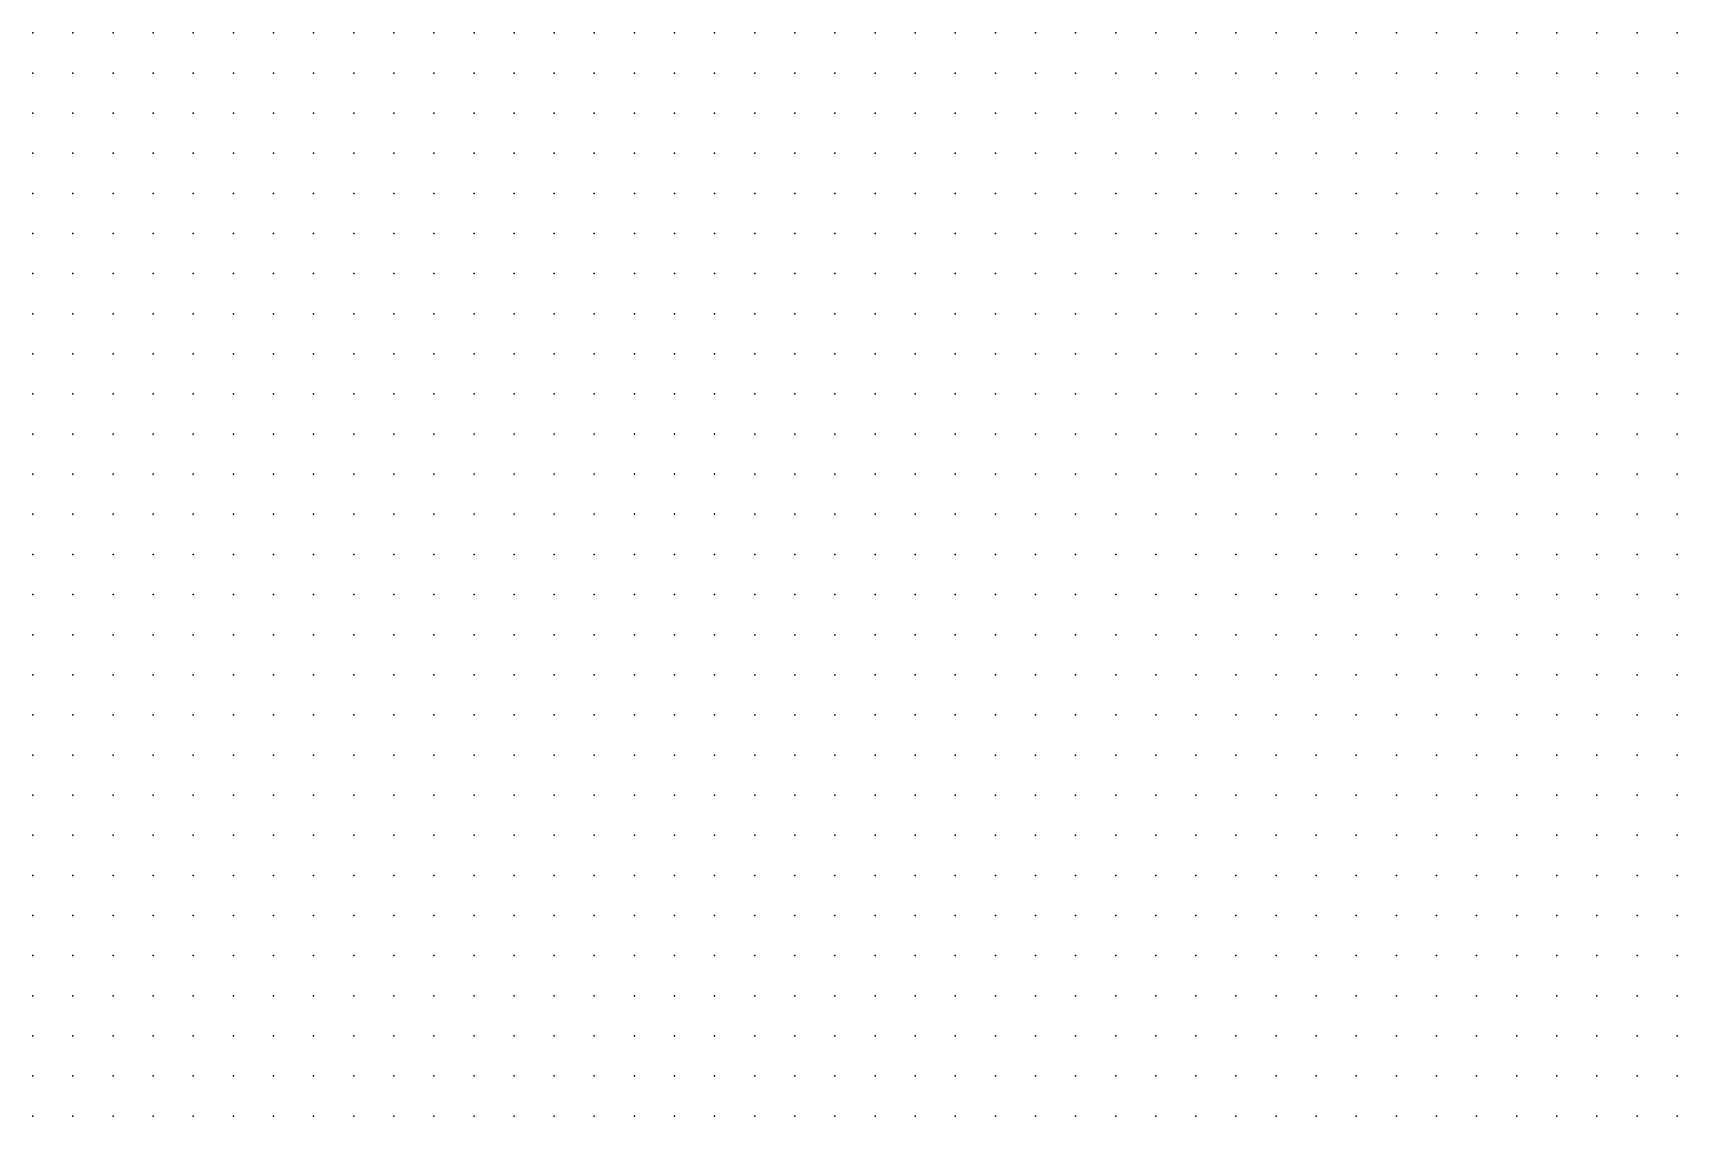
# Model space of a CAD drawing. Extents: x 1742705 to 1743120, y 4677765 to 4678040.
# Drawn here: x 1742915 to 1743120, y 4677905 to 4678040 of the extents above; entities that cross this region are included whole.
import ezdxf

# ---------------------------------------------------------------- set-up
doc = ezdxf.new("R2010")
doc.units = 0
doc.layers.add('010100', color=7, linetype='CONTINUOUS')

msp = doc.modelspace()

# ---------------------------------------------------------------- linework, layer by layer
at = {"layer": '010100', "color": 2}
for p in [(1742915, 4678040, 120.68), (1742920, 4678040, 120.61), (1742925, 4678040, 120.11), (1742930, 4678040, 120), (1742935, 4678040, 119.13), (1742940, 4678040, 118.02), (1742945, 4678040, 116.72), (1742950, 4678040, 115.33), (1742955, 4678040, 113.75), (1742960, 4678040, 112.11), (1742965, 4678040, 110.53), (1742970, 4678040, 109.01), (1742975, 4678040, 107.4), (1742980, 4678040, 105.8), (1742985, 4678040, 104.5), (1742990, 4678040, 103.38), (1742995, 4678040, 102.28), (1743000, 4678040, 101.41), (1743005, 4678040, 100.58), (1743010, 4678040, 100.25), (1743015, 4678040, 100.1), (1743020, 4678040, 99.84), (1743025, 4678040, 99.5), (1743030, 4678040, 99.16), (1743035, 4678040, 98.85), (1743040, 4678040, 98.58), (1743045, 4678040, 98.18), (1743050, 4678040, 98.03), (1743055, 4678040, 98.1), (1743060, 4678040, 97.79), (1743065, 4678040, 97.14), (1743070, 4678040, 96.29), (1743075, 4678040, 95.05), (1743080, 4678040, 93.78), (1743085, 4678040, 92.15), (1743090, 4678040, 90.11), (1743095, 4678040, 87.35), (1743100, 4678040, 84.64), (1743105, 4678040, 82.78), (1743110, 4678040, 80.69), (1743115, 4678040, 78.61), (1743120, 4678040, 76.18), (1742915, 4678035, 121.44), (1742920, 4678035, 121.36), (1742925, 4678035, 120.79), (1742930, 4678035, 120.19), (1742935, 4678035, 119.68), (1742940, 4678035, 118.32), (1742945, 4678035, 116.82), (1742950, 4678035, 115.32), (1742955, 4678035, 113.82), (1742960, 4678035, 112.31), (1742965, 4678035, 110.8), (1742970, 4678035, 109.23), (1742975, 4678035, 107.59), (1742980, 4678035, 106.12), (1742985, 4678035, 105), (1742990, 4678035, 104.05), (1742995, 4678035, 103.23), (1743000, 4678035, 102.39), (1743005, 4678035, 101.7), (1743010, 4678035, 101.47), (1743015, 4678035, 101.34), (1743020, 4678035, 101.24), (1743025, 4678035, 101.22), (1743030, 4678035, 101.15), (1743035, 4678035, 101), (1743040, 4678035, 100.88), (1743045, 4678035, 100.67), (1743050, 4678035, 100.56), (1743055, 4678035, 100.63), (1743060, 4678035, 100.41), (1743065, 4678035, 99.67), (1743070, 4678035, 98.37), (1743075, 4678035, 97.01), (1743080, 4678035, 95.43), (1743085, 4678035, 93.51), (1743090, 4678035, 91.26), (1743095, 4678035, 88.64), (1743100, 4678035, 86.03), (1743105, 4678035, 84), (1743110, 4678035, 82.5), (1743115, 4678035, 80.34), (1743120, 4678035, 77.5), (1742915, 4678030, 122.2), (1742920, 4678030, 122.05), (1742925, 4678030, 121.46), (1742930, 4678030, 120.86), (1742935, 4678030, 120.1), (1742940, 4678030, 118.58), (1742945, 4678030, 117.01), (1742950, 4678030, 115.43), (1742955, 4678030, 113.9), (1742960, 4678030, 112.39), (1742965, 4678030, 110.89), (1742970, 4678030, 109.36), (1742975, 4678030, 107.97), (1742980, 4678030, 106.72), (1742985, 4678030, 105.75), (1742990, 4678030, 105.05), (1742995, 4678030, 104.22), (1743000, 4678030, 103.43), (1743005, 4678030, 102.9), (1743010, 4678030, 102.67), (1743015, 4678030, 102.59), (1743020, 4678030, 102.54), (1743025, 4678030, 102.57), (1743030, 4678030, 102.72), (1743035, 4678030, 102.57), (1743040, 4678030, 102.5), (1743045, 4678030, 102.54), (1743050, 4678030, 102.61), (1743055, 4678030, 102.65), (1743060, 4678030, 102.33), (1743065, 4678030, 101.47), (1743070, 4678030, 100.28), (1743075, 4678030, 98.71), (1743080, 4678030, 96.91), (1743085, 4678030, 95.05), (1743090, 4678030, 92.62), (1743095, 4678030, 90.24), (1743100, 4678030, 88.12), (1743105, 4678030, 86.09), (1743110, 4678030, 84.81), (1743115, 4678030, 82.63), (1743120, 4678030, 79.82), (1742915, 4678025, 122.96), (1742920, 4678025, 122.73), (1742925, 4678025, 122.13), (1742930, 4678025, 121.5), (1742935, 4678025, 120.29), (1742940, 4678025, 118.72), (1742945, 4678025, 117.11), (1742950, 4678025, 115.51), (1742955, 4678025, 113.99), (1742960, 4678025, 112.55), (1742965, 4678025, 111.11), (1742970, 4678025, 109.68), (1742975, 4678025, 108.46), (1742980, 4678025, 107.34), (1742985, 4678025, 106.57), (1742990, 4678025, 105.84), (1742995, 4678025, 105.17), (1743000, 4678025, 104.55), (1743005, 4678025, 104.13), (1743010, 4678025, 103.89), (1743015, 4678025, 103.84), (1743020, 4678025, 103.85), (1743025, 4678025, 103.92), (1743030, 4678025, 104.22), (1743035, 4678025, 104.14), (1743040, 4678025, 104.12), (1743045, 4678025, 104.4), (1743050, 4678025, 104.66), (1743055, 4678025, 104.65), (1743060, 4678025, 104.18), (1743065, 4678025, 103.15), (1743070, 4678025, 101.78), (1743075, 4678025, 100.19), (1743080, 4678025, 98.31), (1743085, 4678025, 96.37), (1743090, 4678025, 94.16), (1743095, 4678025, 91.99), (1743100, 4678025, 90.27), (1743105, 4678025, 88.28), (1743110, 4678025, 86.58), (1743115, 4678025, 84.85), (1743120, 4678025, 81.56), (1742915, 4678020, 123.72), (1742920, 4678020, 123.4), (1742925, 4678020, 122.9), (1742930, 4678020, 121.82), (1742935, 4678020, 120.34), (1742940, 4678020, 118.68), (1742945, 4678020, 117.02), (1742950, 4678020, 115.35), (1742955, 4678020, 113.95), (1742960, 4678020, 112.62), (1742965, 4678020, 111.28), (1742970, 4678020, 110), (1742975, 4678020, 108.93), (1742980, 4678020, 108.09), (1742985, 4678020, 107.31), (1742990, 4678020, 106.62), (1742995, 4678020, 106), (1743000, 4678020, 105.59), (1743005, 4678020, 105.28), (1743010, 4678020, 105.04), (1743015, 4678020, 105.08), (1743020, 4678020, 105.12), (1743025, 4678020, 105.1), (1743030, 4678020, 105.14), (1743035, 4678020, 105.29), (1743040, 4678020, 105.55), (1743045, 4678020, 105.8), (1743050, 4678020, 105.94), (1743055, 4678020, 105.89), (1743060, 4678020, 105.5), (1743065, 4678020, 104.68), (1743070, 4678020, 103.06), (1743075, 4678020, 101.35), (1743080, 4678020, 99.71), (1743085, 4678020, 97.63), (1743090, 4678020, 95.26), (1743095, 4678020, 93.33), (1743100, 4678020, 91.6), (1743105, 4678020, 89.43), (1743110, 4678020, 87.55), (1743115, 4678020, 85.73), (1743120, 4678020, 82.75), (1742915, 4678015, 124.48), (1742920, 4678015, 124.12), (1742925, 4678015, 123.44), (1742930, 4678015, 122.24), (1742935, 4678015, 120.56), (1742940, 4678015, 118.78), (1742945, 4678015, 117.04), (1742950, 4678015, 115.29), (1742955, 4678015, 113.96), (1742960, 4678015, 112.7), (1742965, 4678015, 111.56), (1742970, 4678015, 110.52), (1742975, 4678015, 109.59), (1742980, 4678015, 108.79), (1742985, 4678015, 108.07), (1742990, 4678015, 107.42), (1742995, 4678015, 106.94), (1743000, 4678015, 106.55), (1743005, 4678015, 106.26), (1743010, 4678015, 106.04), (1743015, 4678015, 106.04), (1743020, 4678015, 106.17), (1743025, 4678015, 106.21), (1743030, 4678015, 106.32), (1743035, 4678015, 106.49), (1743040, 4678015, 106.76), (1743045, 4678015, 106.97), (1743050, 4678015, 107.08), (1743055, 4678015, 106.91), (1743060, 4678015, 106.37), (1743065, 4678015, 105.47), (1743070, 4678015, 104.05), (1743075, 4678015, 102.49), (1743080, 4678015, 100.89), (1743085, 4678015, 98.89), (1743090, 4678015, 96.63), (1743095, 4678015, 94.81), (1743100, 4678015, 92.62), (1743105, 4678015, 89.96), (1743110, 4678015, 88.08), (1743115, 4678015, 86.18), (1743120, 4678015, 83.28), (1742915, 4678010, 125.25), (1742920, 4678010, 125), (1742925, 4678010, 124.49), (1742930, 4678010, 123.03), (1742935, 4678010, 121.12), (1742940, 4678010, 119.06), (1742945, 4678010, 117.27), (1742950, 4678010, 115.49), (1742955, 4678010, 114.11), (1742960, 4678010, 112.98), (1742965, 4678010, 111.96), (1742970, 4678010, 111.04), (1742975, 4678010, 110.25), (1742980, 4678010, 109.52), (1742985, 4678010, 108.87), (1742990, 4678010, 108.31), (1742995, 4678010, 107.9), (1743000, 4678010, 107.48), (1743005, 4678010, 107.22), (1743010, 4678010, 107.04), (1743015, 4678010, 107.01), (1743020, 4678010, 107.16), (1743025, 4678010, 107.33), (1743030, 4678010, 107.47), (1743035, 4678010, 107.69), (1743040, 4678010, 107.97), (1743045, 4678010, 108.15), (1743050, 4678010, 108.2), (1743055, 4678010, 107.9), (1743060, 4678010, 107.14), (1743065, 4678010, 106.07), (1743070, 4678010, 104.93), (1743075, 4678010, 103.25), (1743080, 4678010, 101.56), (1743085, 4678010, 99.89), (1743090, 4678010, 97.93), (1743095, 4678010, 96.02), (1743100, 4678010, 93.55), (1743105, 4678010, 90.57), (1743110, 4678010, 88.22), (1743115, 4678010, 86.02), (1743120, 4678010, 83.11), (1742915, 4678005, 126.05), (1742920, 4678005, 125.75), (1742925, 4678005, 125.38), (1742930, 4678005, 124.18), (1742935, 4678005, 122.03), (1742940, 4678005, 119.63), (1742945, 4678005, 117.75), (1742950, 4678005, 115.76), (1742955, 4678005, 114.33), (1742960, 4678005, 113.34), (1742965, 4678005, 112.42), (1742970, 4678005, 111.61), (1742975, 4678005, 110.92), (1742980, 4678005, 110.28), (1742985, 4678005, 109.73), (1742990, 4678005, 109.25), (1742995, 4678005, 108.84), (1743000, 4678005, 108.43), (1743005, 4678005, 108.17), (1743010, 4678005, 107.95), (1743015, 4678005, 107.97), (1743020, 4678005, 108.14), (1743025, 4678005, 108.38), (1743030, 4678005, 108.6), (1743035, 4678005, 108.87), (1743040, 4678005, 109.19), (1743045, 4678005, 109.34), (1743050, 4678005, 109.31), (1743055, 4678005, 108.8), (1743060, 4678005, 107.75), (1743065, 4678005, 106.64), (1743070, 4678005, 105.37), (1743075, 4678005, 103.78), (1743080, 4678005, 102.18), (1743085, 4678005, 100.59), (1743090, 4678005, 98.66), (1743095, 4678005, 96.45), (1743100, 4678005, 93.84), (1743105, 4678005, 90.68), (1743110, 4678005, 88.01), (1743115, 4678005, 85.47), (1743120, 4678005, 82.67), (1742915, 4678000, 126.85), (1742920, 4678000, 126.56), (1742925, 4678000, 126.15), (1742930, 4678000, 125.44), (1742935, 4678000, 123.71), (1742940, 4678000, 120.86), (1742945, 4678000, 118.56), (1742950, 4678000, 116.42), (1742955, 4678000, 114.67), (1742960, 4678000, 113.78), (1742965, 4678000, 112.97), (1742970, 4678000, 112.28), (1742975, 4678000, 111.62), (1742980, 4678000, 111.02), (1742985, 4678000, 110.52), (1742990, 4678000, 110.18), (1742995, 4678000, 109.77), (1743000, 4678000, 109.41), (1743005, 4678000, 109.12), (1743010, 4678000, 108.92), (1743015, 4678000, 108.94), (1743020, 4678000, 109.08), (1743025, 4678000, 109.42), (1743030, 4678000, 109.72), (1743035, 4678000, 110.05), (1743040, 4678000, 110), (1743045, 4678000, 110), (1743050, 4678000, 110), (1743055, 4678000, 109.52), (1743060, 4678000, 108.37), (1743065, 4678000, 107.12), (1743070, 4678000, 105.74), (1743075, 4678000, 104.27), (1743080, 4678000, 102.58), (1743085, 4678000, 100.89), (1743090, 4678000, 98.74), (1743095, 4678000, 96.18), (1743100, 4678000, 93.5), (1743105, 4678000, 90.62), (1743110, 4678000, 88.2), (1743115, 4678000, 86.14), (1743120, 4678000, 83.41), (1742915, 4677995, 127.65), (1742920, 4677995, 127.37), (1742925, 4677995, 126.87), (1742930, 4677995, 126.18), (1742935, 4677995, 125.31), (1742940, 4677995, 122.75), (1742945, 4677995, 119.65), (1742950, 4677995, 117.6), (1742955, 4677995, 115.26), (1742960, 4677995, 114.34), (1742965, 4677995, 113.65), (1742970, 4677995, 112.96), (1742975, 4677995, 112.32), (1742980, 4677995, 111.75), (1742985, 4677995, 111.27), (1742990, 4677995, 111.07), (1742995, 4677995, 110.72), (1743000, 4677995, 110.45), (1743005, 4677995, 110.09), (1743010, 4677995, 109.89), (1743015, 4677995, 109.91), (1743020, 4677995, 109.96), (1743025, 4677995, 110.56), (1743030, 4677995, 110.88), (1743035, 4677995, 111.13), (1743040, 4677995, 110.27), (1743045, 4677995, 110), (1743050, 4677995, 110), (1743055, 4677995, 110), (1743060, 4677995, 108.69), (1743065, 4677995, 107.13), (1743070, 4677995, 105.66), (1743075, 4677995, 104.1), (1743080, 4677995, 102.45), (1743085, 4677995, 100.74), (1743090, 4677995, 98.41), (1743095, 4677995, 95.63), (1743100, 4677995, 93.17), (1743105, 4677995, 90.8), (1743110, 4677995, 88.63), (1743115, 4677995, 86.54), (1743120, 4677995, 83.41), (1742915, 4677990, 128.45), (1742920, 4677990, 128.21), (1742925, 4677990, 127.84), (1742930, 4677990, 127.11), (1742935, 4677990, 126.08), (1742940, 4677990, 124.51), (1742945, 4677990, 121.62), (1742950, 4677990, 119.22), (1742955, 4677990, 117.04), (1742960, 4677990, 115.05), (1742965, 4677990, 114.3), (1742970, 4677990, 113.61), (1742975, 4677990, 112.98), (1742980, 4677990, 112.42), (1742985, 4677990, 112.12), (1742990, 4677990, 111.94), (1742995, 4677990, 111.76), (1743000, 4677990, 111.56), (1743005, 4677990, 111.39), (1743010, 4677990, 111.02), (1743015, 4677990, 111.02), (1743020, 4677990, 111.4), (1743025, 4677990, 111.9), (1743030, 4677990, 112.07), (1743035, 4677990, 111.9), (1743040, 4677990, 111.04), (1743045, 4677990, 110.18), (1743050, 4677990, 110), (1743055, 4677990, 110), (1743060, 4677990, 108.71), (1743065, 4677990, 106.98), (1743070, 4677990, 105.27), (1743075, 4677990, 103.55), (1743080, 4677990, 101.91), (1743085, 4677990, 100.29), (1743090, 4677990, 98.04), (1743095, 4677990, 95.46), (1743100, 4677990, 93.27), (1743105, 4677990, 91.17), (1743110, 4677990, 88.96), (1743115, 4677990, 86.62), (1743120, 4677990, 83.16), (1742915, 4677985, 129.26), (1742920, 4677985, 129.06), (1742925, 4677985, 128.7), (1742930, 4677985, 127.97), (1742935, 4677985, 126.81), (1742940, 4677985, 125.54), (1742945, 4677985, 123.58), (1742950, 4677985, 121.14), (1742955, 4677985, 118.86), (1742960, 4677985, 116.8), (1742965, 4677985, 114.9), (1742970, 4677985, 114.2), (1742975, 4677985, 113.65), (1742980, 4677985, 113.19), (1742985, 4677985, 113.01), (1742990, 4677985, 112.89), (1742995, 4677985, 112.79), (1743000, 4677985, 112.7), (1743005, 4677985, 112.68), (1743010, 4677985, 112.57), (1743015, 4677985, 112.72), (1743020, 4677985, 112.98), (1743025, 4677985, 113.23), (1743030, 4677985, 113.26), (1743035, 4677985, 112.67), (1743040, 4677985, 111.81), (1743045, 4677985, 110.95), (1743050, 4677985, 110.09), (1743055, 4677985, 110), (1743060, 4677985, 108.58), (1743065, 4677985, 106.97), (1743070, 4677985, 105.36), (1743075, 4677985, 103.57), (1743080, 4677985, 101.71), (1743085, 4677985, 99.83), (1743090, 4677985, 97.68), (1743095, 4677985, 95.47), (1743100, 4677985, 93.29), (1743105, 4677985, 91.12), (1743110, 4677985, 88.75), (1743115, 4677985, 86.24), (1743120, 4677985, 82), (1742915, 4677980, 130.09), (1742920, 4677980, 130.1), (1742925, 4677980, 129.78), (1742930, 4677980, 128.86), (1742935, 4677980, 127.73), (1742940, 4677980, 126.5), (1742945, 4677980, 125.28), (1742950, 4677980, 123.01), (1742955, 4677980, 120.61), (1742960, 4677980, 118.5), (1742965, 4677980, 116.38), (1742970, 4677980, 114.88), (1742975, 4677980, 114.32), (1742980, 4677980, 114), (1742985, 4677980, 113.92), (1742990, 4677980, 113.85), (1742995, 4677980, 113.9), (1743000, 4677980, 113.89), (1743005, 4677980, 113.97), (1743010, 4677980, 114.14), (1743015, 4677980, 114.39), (1743020, 4677980, 114.66), (1743025, 4677980, 114.6), (1743030, 4677980, 114.3), (1743035, 4677980, 113.44), (1743040, 4677980, 112.58), (1743045, 4677980, 111.72), (1743050, 4677980, 110.86), (1743055, 4677980, 109.68), (1743060, 4677980, 108.13), (1743065, 4677980, 106.59), (1743070, 4677980, 105.05), (1743075, 4677980, 103.39), (1743080, 4677980, 101.59), (1743085, 4677980, 99.66), (1743090, 4677980, 97.5), (1743095, 4677980, 95.33), (1743100, 4677980, 93.06), (1743105, 4677980, 90.81), (1743110, 4677980, 88.24), (1743115, 4677980, 85.47), (1743120, 4677980, 82), (1742915, 4677975, 131.12), (1742920, 4677975, 131.06), (1742925, 4677975, 130.56), (1742930, 4677975, 129.92), (1742935, 4677975, 128.7), (1742940, 4677975, 127.45), (1742945, 4677975, 126.1), (1742950, 4677975, 124.53), (1742955, 4677975, 122.2), (1742960, 4677975, 120.18), (1742965, 4677975, 118.1), (1742970, 4677975, 116.27), (1742975, 4677975, 115.23), (1742980, 4677975, 114.87), (1742985, 4677975, 114.83), (1742990, 4677975, 114.87), (1742995, 4677975, 115), (1743000, 4677975, 115.02), (1743005, 4677975, 115.09), (1743010, 4677975, 115.1), (1743015, 4677975, 115), (1743020, 4677975, 115), (1743025, 4677975, 115), (1743030, 4677975, 115), (1743035, 4677975, 113.9), (1743040, 4677975, 112.68), (1743045, 4677975, 111.45), (1743050, 4677975, 110.23), (1743055, 4677975, 108.85), (1743060, 4677975, 107.5), (1743065, 4677975, 106.03), (1743070, 4677975, 104.44), (1743075, 4677975, 102.8), (1743080, 4677975, 101.17), (1743085, 4677975, 99.39), (1743090, 4677975, 97.24), (1743095, 4677975, 95.09), (1743100, 4677975, 92.7), (1743105, 4677975, 90.3), (1743110, 4677975, 87.47), (1743115, 4677975, 84.65), (1743120, 4677975, 82.19), (1742915, 4677970, 132.14), (1742920, 4677970, 131.86), (1742925, 4677970, 131.29), (1742930, 4677970, 130.57), (1742935, 4677970, 129.53), (1742940, 4677970, 128.19), (1742945, 4677970, 126.81), (1742950, 4677970, 125.34), (1742955, 4677970, 123.31), (1742960, 4677970, 121.42), (1742965, 4677970, 119.72), (1742970, 4677970, 118.11), (1742975, 4677970, 116.92), (1742980, 4677970, 116.14), (1742985, 4677970, 115.72), (1742990, 4677970, 115.63), (1742995, 4677970, 115.6), (1743000, 4677970, 115.49), (1743005, 4677970, 115.42), (1743010, 4677970, 115.31), (1743015, 4677970, 115.03), (1743020, 4677970, 115), (1743025, 4677970, 115), (1743030, 4677970, 114.98), (1743035, 4677970, 113.58), (1743040, 4677970, 112.15), (1743045, 4677970, 110.71), (1743050, 4677970, 109.22), (1743055, 4677970, 107.7), (1743060, 4677970, 106.4), (1743065, 4677970, 105.17), (1743070, 4677970, 103.68), (1743075, 4677970, 102.11), (1743080, 4677970, 100.49), (1743085, 4677970, 98.62), (1743090, 4677970, 96.58), (1743095, 4677970, 94.41), (1743100, 4677970, 92.01), (1743105, 4677970, 89.53), (1743110, 4677970, 86.88), (1743115, 4677970, 84.26), (1743120, 4677970, 82.46), (1742915, 4677965, 133.13), (1742920, 4677965, 132.63), (1742925, 4677965, 131.92), (1742930, 4677965, 131.06), (1742935, 4677965, 130.14), (1742940, 4677965, 128.74), (1742945, 4677965, 127.21), (1742950, 4677965, 125.73), (1742955, 4677965, 124.09), (1742960, 4677965, 122.47), (1742965, 4677965, 120.94), (1742970, 4677965, 119.43), (1742975, 4677965, 118.15), (1742980, 4677965, 117.24), (1742985, 4677965, 116.61), (1742990, 4677965, 116.41), (1742995, 4677965, 116.22), (1743000, 4677965, 115.97), (1743005, 4677965, 115.75), (1743010, 4677965, 115.47), (1743015, 4677965, 115.12), (1743020, 4677965, 115), (1743025, 4677965, 115), (1743030, 4677965, 114.15), (1743035, 4677965, 112.98), (1743040, 4677965, 111.55), (1743045, 4677965, 110.1), (1743050, 4677965, 108.25), (1743055, 4677965, 106.53), (1743060, 4677965, 105.07), (1743065, 4677965, 103.89), (1743070, 4677965, 102.57), (1743075, 4677965, 101.05), (1743080, 4677965, 99.43), (1743085, 4677965, 97.64), (1743090, 4677965, 95.73), (1743095, 4677965, 93.67), (1743100, 4677965, 91.35), (1743105, 4677965, 88.93), (1743110, 4677965, 86.46), (1743115, 4677965, 84.01), (1743120, 4677965, 82.46), (1742915, 4677960, 133.97), (1742920, 4677960, 133.26), (1742925, 4677960, 132.55), (1742930, 4677960, 131.49), (1742935, 4677960, 130.45), (1742940, 4677960, 129.16), (1742945, 4677960, 127.75), (1742950, 4677960, 126.36), (1742955, 4677960, 124.99), (1742960, 4677960, 123.35), (1742965, 4677960, 121.81), (1742970, 4677960, 120.38), (1742975, 4677960, 119.32), (1742980, 4677960, 118.33), (1742985, 4677960, 117.51), (1742990, 4677960, 117.29), (1742995, 4677960, 116.84), (1743000, 4677960, 116.45), (1743005, 4677960, 116.15), (1743010, 4677960, 115.59), (1743015, 4677960, 115.21), (1743020, 4677960, 115), (1743025, 4677960, 114.29), (1743030, 4677960, 113.31), (1743035, 4677960, 112.28), (1743040, 4677960, 111.03), (1743045, 4677960, 109.47), (1743050, 4677960, 107.52), (1743055, 4677960, 105.61), (1743060, 4677960, 103.99), (1743065, 4677960, 102.67), (1743070, 4677960, 101.38), (1743075, 4677960, 99.96), (1743080, 4677960, 98.3), (1743085, 4677960, 96.6), (1743090, 4677960, 94.82), (1743095, 4677960, 92.84), (1743100, 4677960, 90.81), (1743105, 4677960, 88.49), (1743110, 4677960, 86.1), (1743115, 4677960, 83.9), (1743120, 4677960, 82.45), (1742915, 4677955, 134.49), (1742920, 4677955, 133.84), (1742925, 4677955, 133.18), (1742930, 4677955, 131.82), (1742935, 4677955, 130.79), (1742940, 4677955, 129.55), (1742945, 4677955, 127.94), (1742950, 4677955, 126.58), (1742955, 4677955, 125.21), (1742960, 4677955, 123.82), (1742965, 4677955, 122.3), (1742970, 4677955, 120.87), (1742975, 4677955, 119.88), (1742980, 4677955, 119.08), (1742985, 4677955, 118.3), (1742990, 4677955, 117.81), (1742995, 4677955, 117.05), (1743000, 4677955, 116.49), (1743005, 4677955, 116.17), (1743010, 4677955, 115.51), (1743015, 4677955, 114.5), (1743020, 4677955, 113.82), (1743025, 4677955, 113.24), (1743030, 4677955, 112.51), (1743035, 4677955, 111.62), (1743040, 4677955, 110.47), (1743045, 4677955, 108.78), (1743050, 4677955, 106.85), (1743055, 4677955, 104.92), (1743060, 4677955, 103.25), (1743065, 4677955, 101.72), (1743070, 4677955, 100.31), (1743075, 4677955, 98.77), (1743080, 4677955, 97.17), (1743085, 4677955, 95.48), (1743090, 4677955, 93.96), (1743095, 4677955, 92.38), (1743100, 4677955, 90.56), (1743105, 4677955, 88.42), (1743110, 4677955, 86.19), (1743115, 4677955, 84.2), (1743120, 4677955, 82.83), (1742915, 4677950, 134.93), (1742920, 4677950, 134.13), (1742925, 4677950, 133.34), (1742930, 4677950, 131.83), (1742935, 4677950, 130.37), (1742940, 4677950, 129.1), (1742945, 4677950, 128.08), (1742950, 4677950, 126.65), (1742955, 4677950, 125.19), (1742960, 4677950, 123.92), (1742965, 4677950, 122.65), (1742970, 4677950, 121.43), (1742975, 4677950, 120.54), (1742980, 4677950, 119.37), (1742985, 4677950, 118.2), (1742990, 4677950, 117.29), (1742995, 4677950, 116.42), (1743000, 4677950, 115.74), (1743005, 4677950, 115.31), (1743010, 4677950, 114.57), (1743015, 4677950, 113.63), (1743020, 4677950, 112.81), (1743025, 4677950, 112.2), (1743030, 4677950, 111.47), (1743035, 4677950, 110.74), (1743040, 4677950, 109.86), (1743045, 4677950, 108.1), (1743050, 4677950, 106.12), (1743055, 4677950, 104.2), (1743060, 4677950, 102.39), (1743065, 4677950, 100.82), (1743070, 4677950, 99.33), (1743075, 4677950, 97.84), (1743080, 4677950, 96.12), (1743085, 4677950, 94.61), (1743090, 4677950, 93.31), (1743095, 4677950, 91.87), (1743100, 4677950, 90.31), (1743105, 4677950, 88.36), (1743110, 4677950, 86.52), (1743115, 4677950, 84.85), (1743120, 4677950, 83.11), (1742915, 4677945, 135.21), (1742920, 4677945, 134.58), (1742925, 4677945, 132.79), (1742930, 4677945, 131.3), (1742935, 4677945, 129.97), (1742940, 4677945, 128.76), (1742945, 4677945, 127.87), (1742950, 4677945, 126.65), (1742955, 4677945, 124.86), (1742960, 4677945, 123.84), (1742965, 4677945, 122.97), (1742970, 4677945, 121.63), (1742975, 4677945, 120.32), (1742980, 4677945, 119.01), (1742985, 4677945, 117.69), (1742990, 4677945, 116.56), (1742995, 4677945, 115.82), (1743000, 4677945, 115.09), (1743005, 4677945, 114.35), (1743010, 4677945, 113.59), (1743015, 4677945, 112.73), (1743020, 4677945, 111.96), (1743025, 4677945, 110.99), (1743030, 4677945, 110.51), (1743035, 4677945, 110.04), (1743040, 4677945, 108.84), (1743045, 4677945, 107.16), (1743050, 4677945, 105.38), (1743055, 4677945, 103.53), (1743060, 4677945, 101.64), (1743065, 4677945, 100), (1743070, 4677945, 98.84), (1743075, 4677945, 97.38), (1743080, 4677945, 95.88), (1743085, 4677945, 94.37), (1743090, 4677945, 92.94), (1743095, 4677945, 91.51), (1743100, 4677945, 90.09), (1743105, 4677945, 88.48), (1743110, 4677945, 86.88), (1743115, 4677945, 85.28), (1743120, 4677945, 83.46), (1742915, 4677940, 135.42), (1742920, 4677940, 133.8), (1742925, 4677940, 132.08), (1742930, 4677940, 130.42), (1742935, 4677940, 129.25), (1742940, 4677940, 128.18), (1742945, 4677940, 127.11), (1742950, 4677940, 126.16), (1742955, 4677940, 124.9), (1742960, 4677940, 123.9), (1742965, 4677940, 122.67), (1742970, 4677940, 121.2), (1742975, 4677940, 119.72), (1742980, 4677940, 118.42), (1742985, 4677940, 117.21), (1742990, 4677940, 115.92), (1742995, 4677940, 115.11), (1743000, 4677940, 114.25), (1743005, 4677940, 113.36), (1743010, 4677940, 112.55), (1743015, 4677940, 111.72), (1743020, 4677940, 110.91), (1743025, 4677940, 110.38), (1743030, 4677940, 109.7), (1743035, 4677940, 108.81), (1743040, 4677940, 107.68), (1743045, 4677940, 106.35), (1743050, 4677940, 104.7), (1743055, 4677940, 103.09), (1743060, 4677940, 101.47), (1743065, 4677940, 100), (1743070, 4677940, 98.66), (1743075, 4677940, 97.38), (1743080, 4677940, 96.02), (1743085, 4677940, 94.57), (1743090, 4677940, 92.99), (1743095, 4677940, 91.42), (1743100, 4677940, 89.81), (1743105, 4677940, 88.07), (1743110, 4677940, 86.66), (1743115, 4677940, 85.31), (1743120, 4677940, 83.55), (1742915, 4677935, 134.84), (1742920, 4677935, 132.99), (1742925, 4677935, 131.15), (1742930, 4677935, 129.56), (1742935, 4677935, 128.36), (1742940, 4677935, 127.34), (1742945, 4677935, 126.26), (1742950, 4677935, 125.28), (1742955, 4677935, 124.08), (1742960, 4677935, 122.93), (1742965, 4677935, 121.86), (1742970, 4677935, 120.57), (1742975, 4677935, 119.2), (1742980, 4677935, 117.82), (1742985, 4677935, 116.5), (1742990, 4677935, 115.26), (1742995, 4677935, 114.23), (1743000, 4677935, 113.34), (1743005, 4677935, 112.47), (1743010, 4677935, 111.59), (1743015, 4677935, 110.73), (1743020, 4677935, 109.86), (1743025, 4677935, 108.98), (1743030, 4677935, 108.54), (1743035, 4677935, 107.49), (1743040, 4677935, 106.46), (1743045, 4677935, 105.29), (1743050, 4677935, 104.23), (1743055, 4677935, 103.04), (1743060, 4677935, 101.77), (1743065, 4677935, 100.39), (1743070, 4677935, 98.97), (1743075, 4677935, 97.53), (1743080, 4677935, 96.07), (1743085, 4677935, 94.47), (1743090, 4677935, 92.69), (1743095, 4677935, 91.09), (1743100, 4677935, 89.36), (1743105, 4677935, 87.54), (1743110, 4677935, 85.77), (1743115, 4677935, 84.49), (1743120, 4677935, 83.21), (1742915, 4677930, 134.03), (1742920, 4677930, 132.06), (1742925, 4677930, 130.14), (1742930, 4677930, 128.83), (1742935, 4677930, 127.57), (1742940, 4677930, 126.37), (1742945, 4677930, 125.43), (1742950, 4677930, 124.54), (1742955, 4677930, 123.33), (1742960, 4677930, 122.09), (1742965, 4677930, 120.93), (1742970, 4677930, 119.73), (1742975, 4677930, 118.53), (1742980, 4677930, 117.25), (1742985, 4677930, 115.94), (1742990, 4677930, 114.64), (1742995, 4677930, 113.51), (1743000, 4677930, 112.46), (1743005, 4677930, 111.54), (1743010, 4677930, 110.69), (1743015, 4677930, 109.85), (1743020, 4677930, 109.07), (1743025, 4677930, 108.28), (1743030, 4677930, 107.88), (1743035, 4677930, 106.65), (1743040, 4677930, 105.34), (1743045, 4677930, 104.34), (1743050, 4677930, 103.53), (1743055, 4677930, 102.65), (1743060, 4677930, 101.6), (1743065, 4677930, 100.4), (1743070, 4677930, 98.97), (1743075, 4677930, 97.35), (1743080, 4677930, 95.73), (1743085, 4677930, 93.88), (1743090, 4677930, 91.98), (1743095, 4677930, 90.24), (1743100, 4677930, 88.57), (1743105, 4677930, 86.74), (1743110, 4677930, 84.94), (1743115, 4677930, 84.04), (1743120, 4677930, 83.02), (1742915, 4677925, 133.31), (1742920, 4677925, 131.33), (1742925, 4677925, 129.5), (1742930, 4677925, 128.07), (1742935, 4677925, 126.77), (1742940, 4677925, 125.53), (1742945, 4677925, 124.48), (1742950, 4677925, 123.56), (1742955, 4677925, 122.54), (1742960, 4677925, 121.34), (1742965, 4677925, 120.12), (1742970, 4677925, 118.9), (1742975, 4677925, 117.68), (1742980, 4677925, 116.47), (1742985, 4677925, 115.24), (1742990, 4677925, 114.1), (1742995, 4677925, 112.93), (1743000, 4677925, 111.81), (1743005, 4677925, 110.73), (1743010, 4677925, 109.75), (1743015, 4677925, 108.86), (1743020, 4677925, 108.14), (1743025, 4677925, 107.53), (1743030, 4677925, 107.12), (1743035, 4677925, 105.9), (1743040, 4677925, 104.56), (1743045, 4677925, 103.53), (1743050, 4677925, 102.62), (1743055, 4677925, 101.82), (1743060, 4677925, 101), (1743065, 4677925, 100.03), (1743070, 4677925, 98.55), (1743075, 4677925, 96.99), (1743080, 4677925, 95.42), (1743085, 4677925, 93.49), (1743090, 4677925, 91.37), (1743095, 4677925, 89.53), (1743100, 4677925, 87.97), (1743105, 4677925, 86.42), (1743110, 4677925, 84.87), (1743115, 4677925, 83.88), (1743120, 4677925, 82.92), (1742915, 4677920, 133.02), (1742920, 4677920, 130.61), (1742925, 4677920, 128.83), (1742930, 4677920, 127.35), (1742935, 4677920, 125.97), (1742940, 4677920, 124.73), (1742945, 4677920, 123.69), (1742950, 4677920, 122.65), (1742955, 4677920, 121.66), (1742960, 4677920, 120.56), (1742965, 4677920, 119.38), (1742970, 4677920, 118.16), (1742975, 4677920, 116.92), (1742980, 4677920, 115.65), (1742985, 4677920, 114.47), (1742990, 4677920, 113.38), (1742995, 4677920, 112.3), (1743000, 4677920, 111.19), (1743005, 4677920, 110.04), (1743010, 4677920, 109.02), (1743015, 4677920, 107.98), (1743020, 4677920, 107.02), (1743025, 4677920, 106.23), (1743030, 4677920, 105.9), (1743035, 4677920, 104.89), (1743040, 4677920, 103.83), (1743045, 4677920, 102.79), (1743050, 4677920, 101.78), (1743055, 4677920, 100.9), (1743060, 4677920, 100.11), (1743065, 4677920, 99.11), (1743070, 4677920, 97.91), (1743075, 4677920, 96.41), (1743080, 4677920, 94.85), (1743085, 4677920, 93.1), (1743090, 4677920, 91.26), (1743095, 4677920, 89.5), (1743100, 4677920, 88.02), (1743105, 4677920, 86.55), (1743110, 4677920, 85.09), (1743115, 4677920, 83.89), (1743120, 4677920, 82.79), (1742915, 4677915, 132.91), (1742920, 4677915, 130.02), (1742925, 4677915, 128.27), (1742930, 4677915, 126.57), (1742935, 4677915, 125.04), (1742940, 4677915, 123.98), (1742945, 4677915, 122.97), (1742950, 4677915, 121.95), (1742955, 4677915, 120.9), (1742960, 4677915, 119.81), (1742965, 4677915, 118.68), (1742970, 4677915, 117.52), (1742975, 4677915, 116.31), (1742980, 4677915, 115), (1742985, 4677915, 113.76), (1742990, 4677915, 112.63), (1742995, 4677915, 111.52), (1743000, 4677915, 110.46), (1743005, 4677915, 109.47), (1743010, 4677915, 108.44), (1743015, 4677915, 107.36), (1743020, 4677915, 106.27), (1743025, 4677915, 105.19), (1743030, 4677915, 104.67), (1743035, 4677915, 104.13), (1743040, 4677915, 103.18), (1743045, 4677915, 102.1), (1743050, 4677915, 101.03), (1743055, 4677915, 100), (1743060, 4677915, 99.22), (1743065, 4677915, 98.35), (1743070, 4677915, 97.27), (1743075, 4677915, 95.94), (1743080, 4677915, 94.41), (1743085, 4677915, 92.82), (1743090, 4677915, 91.19), (1743095, 4677915, 89.59), (1743100, 4677915, 88.17), (1743105, 4677915, 86.78), (1743110, 4677915, 85.52), (1743115, 4677915, 84.16), (1743120, 4677915, 83.21), (1742915, 4677910, 132.61), (1742920, 4677910, 129.91), (1742925, 4677910, 127.94), (1742930, 4677910, 126.05), (1742935, 4677910, 124.5), (1742940, 4677910, 123.3), (1742945, 4677910, 122.22), (1742950, 4677910, 121.22), (1742955, 4677910, 120.19), (1742960, 4677910, 119.16), (1742965, 4677910, 118.09), (1742970, 4677910, 116.94), (1742975, 4677910, 115.73), (1742980, 4677910, 114.48), (1742985, 4677910, 113.18), (1742990, 4677910, 111.9), (1742995, 4677910, 110.77), (1743000, 4677910, 109.74), (1743005, 4677910, 108.89), (1743010, 4677910, 107.92), (1743015, 4677910, 106.88), (1743020, 4677910, 105.79), (1743025, 4677910, 104.71), (1743030, 4677910, 103.85), (1743035, 4677910, 103.34), (1743040, 4677910, 102.36), (1743045, 4677910, 101.39), (1743050, 4677910, 100.39), (1743055, 4677910, 99.62), (1743060, 4677910, 98.45), (1743065, 4677910, 97.58), (1743070, 4677910, 96.65), (1743075, 4677910, 95.58), (1743080, 4677910, 94.21), (1743085, 4677910, 92.66), (1743090, 4677910, 91.09), (1743095, 4677910, 89.61), (1743100, 4677910, 88.36), (1743105, 4677910, 87.12), (1743110, 4677910, 85.92), (1743115, 4677910, 84.6), (1743120, 4677910, 83.87), (1742915, 4677905, 132.1), (1742920, 4677905, 130.06), (1742925, 4677905, 127.57), (1742930, 4677905, 125.5), (1742935, 4677905, 123.99), (1742940, 4677905, 122.74), (1742945, 4677905, 121.58), (1742950, 4677905, 120.45), (1742955, 4677905, 119.43), (1742960, 4677905, 118.37), (1742965, 4677905, 117.37), (1742970, 4677905, 116.37), (1742975, 4677905, 115.29), (1742980, 4677905, 114.07), (1742985, 4677905, 112.66), (1742990, 4677905, 111.28), (1742995, 4677905, 110.02), (1743000, 4677905, 109.18), (1743005, 4677905, 108.34), (1743010, 4677905, 107.42), (1743015, 4677905, 106.51), (1743020, 4677905, 105.48), (1743025, 4677905, 104.33), (1743030, 4677905, 103.11), (1743035, 4677905, 102.71), (1743040, 4677905, 101.83), (1743045, 4677905, 100.94), (1743050, 4677905, 100.05), (1743055, 4677905, 99.83), (1743060, 4677905, 98.56), (1743065, 4677905, 97.28), (1743070, 4677905, 96.01), (1743075, 4677905, 95.02), (1743080, 4677905, 93.69), (1743085, 4677905, 92.35), (1743090, 4677905, 90.85), (1743095, 4677905, 89.71), (1743100, 4677905, 88.55), (1743105, 4677905, 87.38), (1743110, 4677905, 86.21), (1743115, 4677905, 84.99), (1743120, 4677905, 84.79)]:
    msp.add_point(p, dxfattribs=at)

doc.saveas('drawing.dxf')
